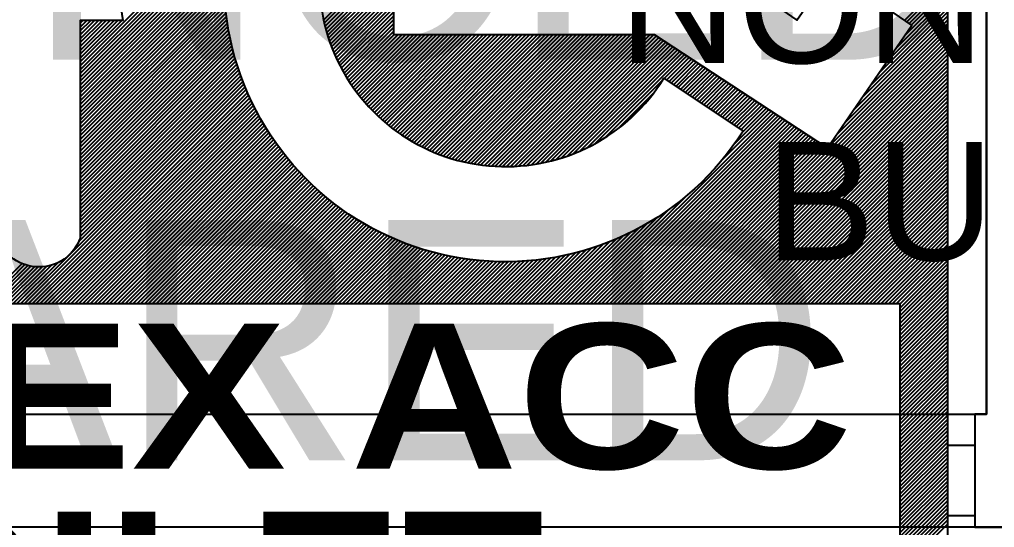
# Model space of a CAD drawing. Extents: x 14785 to 50894, y -3296 to 56414.
# Drawn here: x 31414 to 32652, y 7988 to 8633 of the extents above; entities that cross this region are included whole.
import ezdxf

# ---------------------------------------------------------------- set-up
doc = ezdxf.new("R2010")
doc.units = 0
doc.header["$MEASUREMENT"] = 0
doc.set_wipeout_variables(frame=1)
for name, color, linetype in [('A-Door', 252, 'CONTINUOUS'), ('A-Wall__Brick', 7, 'CONTINUOUS'), ('RM$', 7, 'CONTINUOUS'), ('RM$TXT', 4, 'CONTINUOUS')]:
    doc.layers.add(name, color=color, linetype=linetype)
doc.layers.add('A-Symbol-Toilet', color=7, linetype='CONTINUOUS', true_color=0x144fff)
doc.styles.add('Arial', font='arial.ttf')
doc.styles.add('MtXpl_Arial_Black', font='')
doc.styles.get('MtXpl_Arial_Black').set_extended_font_data('Arial Black')

# ---------------------------------------------------------------- blocks, each defined once
blk = doc.blocks.new('ABus_T-Unisex-Acc_RH')
blk.add_wipeout([(88.4, 2469), (3070.1, 2469), (3070.1, 88.4), (88.4, 88.4)]).dxf.layer = 'A-Symbol-Toilet'
at = {"layer": 'A-Symbol-Toilet', "linetype": 'Continuous'}
for p, q in [((1487.4, 1289.5), (1764.6, 1566.6)), ((1487.4, 1282.4), (1762.4, 1557.4)), ((1487.4, 1275.3), (1760.5, 1548.4)), ((1487.4, 1268.2), (1758.8, 1539.6)), ((1487.4, 1261.2), (1757.2, 1531)), ((1487.4, 1254.1), (1755.9, 1522.6)), ((1487.4, 1247), (1754.7, 1514.3)), ((1487.4, 1240), (1753.7, 1506.2)), ((1487.4, 1232.9), (1752.8, 1498.2)), ((1931.6, 1373), (2059.7, 1501.1)), ((1487.4, 1225.8), (1752.1, 1490.4)), ((1487.4, 1218.7), (1751.4, 1482.7)), ((1932.9, 1367.2), (2059.7, 1494.1)), ((1934.3, 1361.6), (2059.7, 1487)), ((1935.8, 1356), (2059.7, 1479.9)), ((1487.4, 1211.7), (1750.9, 1475.2)), ((1487.4, 1204.6), (1750.6, 1467.7)), ((1487.4, 1197.5), (1750.3, 1460.4)), ((1937.3, 1350.5), (2059.7, 1472.8)), ((1939, 1345), (2059.7, 1465.8)), ((1487.4, 1190.5), (1750.1, 1453.2)), ((1487.4, 1183.4), (1750.1, 1446)), ((1940.7, 1339.7), (2059.7, 1458.7)), ((1942.5, 1334.4), (2059.7, 1451.6)), ((1944.3, 1329.1), (2059.7, 1444.6)), ((2991.6, 1372.3), (3070.1, 1450.8)), ((2995.8, 1369.5), (3070.1, 1443.7)), ((1487.4, 1176.3), (1750.1, 1439)), ((1487.4, 1169.2), (1750.3, 1432.1)), ((1487.4, 1162.2), (1750.5, 1425.2)), ((1946.3, 1324), (2059.7, 1437.5)), ((1948.2, 1318.9), (2059.7, 1430.4)), ((3000, 1366.6), (3070.1, 1436.6)), ((3004.2, 1363.7), (3070.1, 1429.6)), ((1487.4, 1155.1), (1750.8, 1418.5)), ((1487.4, 1148), (1751.2, 1411.8)), ((1950.3, 1313.9), (2059.7, 1423.3)), ((1952.4, 1309), (2059.7, 1416.3)), ((1954.6, 1304.1), (2059.7, 1409.2)), ((2962.3, 1300.6), (3070.1, 1408.4)), ((2978.1, 1323.4), (3070.1, 1415.4)), ((2993.8, 1346.3), (3070.1, 1422.5)), ((1487.4, 1141), (1751.7, 1405.2)), ((1487.4, 1133.9), (1752.2, 1398.7)), ((1487.4, 1126.8), (1752.9, 1392.2)), ((1956.9, 1299.3), (2059.7, 1402.1)), ((1959.2, 1294.5), (2059.7, 1395.1)), ((1961.6, 1289.8), (2059.7, 1388)), ((2930.8, 1254.9), (3070.1, 1394.2)), ((2946.5, 1277.8), (3070.1, 1401.3)), ((1487.4, 1119.7), (1753.6, 1385.9)), ((1487.4, 1112.7), (1754.3, 1379.6)), ((1487.4, 1105.6), (1755.2, 1373.3)), ((1487.4, 1367.2), (1492.6, 1372.4)), ((1487.4, 1360.2), (1499.7, 1372.4)), ((1487.4, 1353.1), (1506.8, 1372.4)), ((1487.4, 1346), (1513.8, 1372.4)), ((1487.4, 1338.9), (1520.9, 1372.4)), ((1487.4, 1331.9), (1528, 1372.4)), ((1487.4, 1324.8), (1535.1, 1372.4)), ((1487.4, 1317.7), (1542.1, 1372.4)), ((1487.4, 1310.7), (1549.2, 1372.4)), ((1487.4, 1303.6), (1556.3, 1372.4)), ((1487.4, 1296.5), (1563.3, 1372.4)), ((1964, 1285.2), (2059.7, 1380.9)), ((1966.5, 1280.6), (2059.7, 1373.8)), ((2794.5, 1373.2), (2799.5, 1378.2)), ((2883.5, 1186.4), (3070.1, 1373)), ((2899.2, 1209.3), (3070.1, 1380.1)), ((2915, 1232.1), (3070.1, 1387.1)), ((1487.4, 1098.5), (1756.1, 1367.2)), ((1487.4, 1091.5), (1757.1, 1361.1)), ((1487.4, 1084.4), (1758.1, 1355.1)), ((1969, 1276.1), (2059.7, 1366.8)), ((1971.7, 1271.6), (2059.7, 1359.7)), ((1974.3, 1267.2), (2059.7, 1352.6)), ((2851.9, 1140.7), (3070.1, 1358.9)), ((2867.7, 1163.6), (3070.1, 1365.9)), ((1487.4, 1077.3), (1759.2, 1349.1)), ((1487.4, 1070.2), (1760.4, 1343.2)), ((1487.4, 1063.2), (1761.6, 1337.3)), ((1977, 1262.9), (2060.1, 1346)), ((1979.8, 1258.6), (2067.2, 1346)), ((1982.7, 1254.3), (2074.3, 1346)), ((1985.6, 1250.2), (2081.4, 1346)), ((1988.5, 1246), (2088.4, 1346)), ((1991.5, 1242), (2095.5, 1346)), ((1994.6, 1237.9), (2102.6, 1346)), ((1997.7, 1234), (2109.6, 1346)), ((2000.8, 1230.1), (2116.7, 1346)), ((2004, 1226.2), (2123.8, 1346)), ((2007.3, 1222.4), (2130.9, 1346)), ((2010.6, 1218.7), (2137.9, 1346)), ((2014, 1215), (2145, 1346)), ((2017.4, 1211.3), (2152.1, 1346)), ((2020.9, 1207.7), (2159.1, 1346)), ((2024.4, 1204.2), (2166.2, 1346)), ((2028, 1200.7), (2173.3, 1346)), ((2031.6, 1197.2), (2180.3, 1346)), ((2035.3, 1193.8), (2187.4, 1346)), ((2039, 1190.5), (2194.5, 1346)), ((2042.8, 1187.2), (2201.6, 1346)), ((2046.7, 1184), (2208.6, 1346)), ((2050.5, 1180.8), (2215.7, 1346)), ((2054.5, 1177.7), (2222.8, 1346)), ((2058.5, 1174.6), (2229.8, 1346)), ((2062.5, 1171.6), (2236.9, 1346)), ((2066.6, 1168.6), (2244, 1346)), ((2070.8, 1165.7), (2251.1, 1346)), ((2075, 1162.8), (2258.1, 1346)), ((2079.3, 1160), (2265.2, 1346)), ((2083.6, 1157.3), (2272.3, 1346)), ((2088, 1154.6), (2279.3, 1346)), ((2092.4, 1152), (2286.4, 1346)), ((2096.9, 1149.4), (2293.5, 1346)), ((2101.5, 1146.9), (2300.6, 1346)), ((2106.1, 1144.4), (2307.6, 1346)), ((2110.8, 1142), (2314.7, 1346)), ((2115.5, 1139.7), (2321.8, 1346)), ((2120.3, 1137.4), (2328.8, 1346)), ((2125.2, 1135.2), (2335.9, 1346)), ((2130.1, 1133.1), (2343, 1346)), ((2135.1, 1131), (2350.1, 1346)), ((2140.1, 1129), (2357.1, 1346)), ((2145.2, 1127), (2364.2, 1346)), ((2150.4, 1125.1), (2371.3, 1346)), ((2155.7, 1123.3), (2378.3, 1346)), ((2161, 1121.6), (2385.4, 1346)), ((2166.4, 1119.9), (2392.5, 1346)), ((2171.9, 1118.3), (2399.6, 1346)), ((2177.5, 1116.8), (2406.6, 1346)), ((2183.1, 1115.4), (2413.7, 1346)), ((2188.9, 1114), (2420.8, 1346)), ((2194.7, 1112.8), (2427.8, 1346)), ((2200.6, 1111.6), (2434.9, 1346)), ((2206.6, 1110.5), (2442, 1346)), ((2212.7, 1109.6), (2449, 1346)), ((2218.8, 1108.7), (2456.1, 1346)), ((2225.1, 1107.9), (2463.2, 1346)), ((2231.5, 1107.2), (2470.3, 1346)), ((2238.1, 1106.7), (2477.3, 1346)), ((2244.7, 1106.3), (2484.4, 1346)), ((2251.5, 1105.9), (2491.5, 1346)), ((2258.4, 1105.8), (2498.5, 1346)), ((2265.4, 1105.7), (2505.6, 1346)), ((2272.6, 1105.8), (2512.7, 1346)), ((2279.9, 1106.1), (2519.8, 1346)), ((2287.4, 1106.6), (2526.8, 1346)), ((2295.1, 1107.2), (2533.9, 1346)), ((2303, 1108), (2538.9, 1343.9)), ((2311.2, 1109.1), (2543.2, 1341.1)), ((2319.5, 1110.4), (2547.4, 1338.3)), ((2328.1, 1111.9), (2551.7, 1335.5)), ((2574.1, 855.8), (3070.1, 1351.8)), ((2581.2, 855.8), (3070.1, 1344.7)), ((2588.2, 855.8), (3070.1, 1337.6)), ((1487.4, 1056.1), (1762.9, 1331.6)), ((1487.4, 1049), (1764.2, 1325.8)), ((1487.4, 1042), (1765.6, 1320.2)), ((2337.1, 1113.8), (2556, 1332.7)), ((2346.3, 1116), (2560.3, 1329.9)), ((2356, 1118.5), (2564.5, 1327.1)), ((2366.1, 1121.6), (2568.8, 1324.3)), ((2376.7, 1125.1), (2573.1, 1321.5)), ((2388, 1129.3), (2577.4, 1318.7)), ((2595.3, 855.8), (3070.1, 1330.6)), ((2602.4, 855.8), (3070.1, 1323.5)), ((1487.4, 1034.9), (1767.1, 1314.5)), ((1487.4, 1027.8), (1768.6, 1309)), ((1487.4, 1020.7), (1770.1, 1303.4)), ((2400.1, 1134.4), (2581.6, 1315.9)), ((2413.3, 1140.5), (2585.9, 1313.1)), ((2428.1, 1148.2), (2590.2, 1310.3)), ((2553.6, 1266.7), (2594.5, 1307.5)), ((2557.9, 1263.9), (2598.7, 1304.7)), ((2562.1, 1261), (2603, 1301.9)), ((2566.3, 1258.2), (2607.3, 1299.1)), ((2609.4, 855.8), (3070.1, 1316.4)), ((2616.5, 855.8), (3070.1, 1309.4)), ((2623.6, 855.8), (3070.1, 1302.3)), ((1487.4, 1013.7), (1771.7, 1298)), ((1487.4, 1006.6), (1773.4, 1292.6)), ((1487.4, 999.5), (1775.1, 1287.2)), ((1487.4, 992.5), (1776.9, 1281.9)), ((2570.6, 1255.3), (2611.5, 1296.3)), ((2574.8, 1252.5), (2615.8, 1293.5)), ((2579, 1249.7), (2620.1, 1290.7)), ((2583.3, 1246.8), (2624.4, 1287.9)), ((2587.5, 1244), (2628.6, 1285.1)), ((2591.7, 1241.1), (2632.9, 1282.3)), ((2630.7, 855.8), (3070.1, 1295.2)), ((2637.7, 855.8), (3070.1, 1288.1)), ((2644.8, 855.8), (3070.1, 1281.1)), ((1484.5, 968.3), (1782.4, 1266.2)), ((1487.4, 985.4), (1778.7, 1276.6)), ((1487.4, 978.3), (1780.5, 1271.4)), ((2445.4, 1158.5), (2550.6, 1263.7)), ((2595.9, 1238.3), (2637.2, 1279.5)), ((2600.2, 1235.5), (2641.5, 1276.8)), ((2604.4, 1232.6), (2645.7, 1274)), ((2608.6, 1229.8), (2650, 1271.2)), ((2612.9, 1226.9), (2654.3, 1268.4)), ((2617.1, 1224.1), (2658.6, 1265.6)), ((2651.9, 855.8), (3070.1, 1274)), ((2658.9, 855.8), (3070.1, 1266.9)), ((1379.1, 855.8), (1784.4, 1261.1)), ((1386.1, 855.8), (1786.3, 1256)), ((1393.2, 855.8), (1788.4, 1251)), ((1400.3, 855.8), (1790.4, 1246)), ((2621.3, 1221.3), (2662.8, 1262.8)), ((2625.6, 1218.4), (2667.1, 1260)), ((2629.8, 1215.6), (2671.4, 1257.2)), ((2634, 1212.7), (2675.7, 1254.4)), ((2638.3, 1209.9), (2679.9, 1251.6)), ((2642.5, 1207.1), (2684.2, 1248.8)), ((2646.7, 1204.2), (2688.5, 1246)), ((2666, 855.8), (3070.1, 1259.9)), ((2673.1, 855.8), (3070.1, 1252.8)), ((2680.2, 855.8), (3070.1, 1245.7)), ((1407.4, 855.8), (1792.6, 1241)), ((1414.4, 855.8), (1794.7, 1236.1)), ((1421.5, 855.8), (1796.9, 1231.2)), ((2468.4, 1174.4), (2534.7, 1240.7)), ((2650.9, 1201.4), (2692.8, 1243.2)), ((2655.2, 1198.5), (2697, 1240.4)), ((2659.4, 1195.7), (2701.3, 1237.6)), ((2663.6, 1192.9), (2705.6, 1234.8)), ((2667.9, 1190), (2709.9, 1232)), ((2672.1, 1187.2), (2714.1, 1229.2)), ((2687.2, 855.8), (3070.1, 1238.7)), ((2694.3, 855.8), (3070.1, 1231.6)), ((1428.6, 855.8), (1799.2, 1226.4)), ((1435.6, 855.8), (1801.5, 1221.6)), ((1442.7, 855.8), (1803.8, 1216.9)), ((1449.8, 855.8), (1806.2, 1212.2)), ((2676.3, 1184.3), (2718.4, 1226.4)), ((2680.6, 1181.5), (2722.7, 1223.6)), ((2684.8, 1178.6), (2727, 1220.8)), ((2689, 1175.8), (2731.2, 1218)), ((2693.2, 1173), (2735.5, 1215.2)), ((2696.1, 1168.7), (2739.8, 1212.4)), ((2701.4, 855.8), (3070.1, 1224.5)), ((2708.4, 855.8), (3070.1, 1217.4)), ((2715.5, 855.8), (3070.1, 1210.4)), ((1456.9, 855.8), (1808.6, 1207.5)), ((1463.9, 855.8), (1811, 1202.9)), ((1471, 855.8), (1813.5, 1198.3)), ((1478.1, 855.8), (1816, 1193.8)), ((2404.4, 855.8), (2752.6, 1204)), ((2411.5, 855.8), (2756.9, 1201.2)), ((2418.5, 855.8), (2761.1, 1198.4)), ((2425.6, 855.8), (2765.4, 1195.6)), ((2432.7, 855.8), (2769.7, 1192.8)), ((2656.8, 1115.3), (2748.3, 1206.8)), ((2681.2, 1146.8), (2744.1, 1209.6)), ((2722.6, 855.8), (3070.1, 1203.3)), ((2729.7, 855.8), (3070.1, 1196.2)), ((1485.1, 855.8), (1818.6, 1189.3)), ((1492.2, 855.8), (1821.2, 1184.8)), ((1499.3, 855.8), (1823.8, 1180.4)), ((1506.4, 855.8), (1826.5, 1176)), ((2439.7, 855.8), (2774, 1190.1)), ((2446.8, 855.8), (2778.2, 1187.3)), ((2453.9, 855.8), (2782.5, 1184.5)), ((2461, 855.8), (2786.8, 1181.7)), ((2468, 855.8), (2791.1, 1178.9)), ((2475.1, 855.8), (2795.3, 1176.1)), ((2736.7, 855.8), (3070.1, 1189.2)), ((2743.8, 855.8), (3070.1, 1182.1)), ((2750.9, 855.8), (3070.1, 1175)), ((1513.4, 855.8), (1829.2, 1171.6)), ((1520.5, 855.8), (1832, 1167.3)), ((1527.6, 855.8), (1834.8, 1163)), ((1534.6, 855.8), (1837.6, 1158.8)), ((2482.2, 855.8), (2799.6, 1173.3)), ((2489.2, 855.8), (2803.9, 1170.5)), ((2496.3, 855.8), (2808.2, 1167.7)), ((2503.4, 855.8), (2812.4, 1164.9)), ((2510.4, 855.8), (2816.7, 1162.1)), ((2517.5, 855.8), (2821, 1159.3)), ((2757.9, 855.8), (3070.1, 1167.9)), ((2765, 855.8), (3070.1, 1160.9)), ((1541.7, 855.8), (1840.5, 1154.6)), ((1548.8, 855.8), (1843.4, 1150.4)), ((1555.9, 855.8), (1846.3, 1146.3)), ((1562.9, 855.8), (1849.3, 1142.2)), ((2524.6, 855.8), (2825.3, 1156.5)), ((2531.7, 855.8), (2829.5, 1153.7)), ((2538.7, 855.8), (2833.8, 1150.9)), ((2545.8, 855.8), (2838.1, 1148.1)), ((2552.9, 855.8), (2842.4, 1145.3)), ((2559.9, 855.8), (2846.6, 1142.5)), ((2567, 855.8), (2850.9, 1139.7)), ((2772.1, 855.8), (3070.1, 1153.8)), ((2779.1, 855.8), (3070.1, 1146.7)), ((2786.2, 855.8), (3070.1, 1139.7)), ((1570, 855.8), (1852.3, 1138.1)), ((1577.1, 855.8), (1855.3, 1134.1)), ((1584.1, 855.8), (1858.4, 1130.1)), ((1591.2, 855.8), (1861.5, 1126.1)), ((1598.3, 855.8), (1864.7, 1122.2)), ((2793.3, 855.8), (3070.1, 1132.6)), ((2800.4, 855.8), (3070.1, 1125.5)), ((1605.4, 855.8), (1867.8, 1118.3)), ((1612.4, 855.8), (1871.1, 1114.5)), ((1619.5, 855.8), (1874.3, 1110.6)), ((1626.6, 855.8), (1877.6, 1106.9)), ((2807.4, 855.8), (3070.1, 1118.4)), ((2814.5, 855.8), (3070.1, 1111.4)), ((2821.6, 855.8), (3070.1, 1104.3)), ((1633.6, 855.8), (1880.9, 1103.1)), ((1640.7, 855.8), (1884.3, 1099.4)), ((1647.8, 855.8), (1887.7, 1095.7)), ((1654.8, 855.8), (1891.1, 1092.1)), ((1661.9, 855.8), (1894.6, 1088.5)), ((2828.6, 855.8), (3070.1, 1097.2)), ((2835.7, 855.8), (3070.1, 1090.2)), ((1669, 855.8), (1898.1, 1084.9)), ((1676.1, 855.8), (1901.6, 1081.3)), ((1683.1, 855.8), (1905.1, 1077.8)), ((1690.2, 855.8), (1908.7, 1074.4)), ((1697.3, 855.8), (1912.4, 1070.9)), ((2842.8, 855.8), (3070.1, 1083.1)), ((2849.9, 855.8), (3070.1, 1076)), ((2856.9, 855.8), (3070.1, 1068.9)), ((1704.3, 855.8), (1916, 1067.5)), ((1711.4, 855.8), (1919.7, 1064.1)), ((1718.5, 855.8), (1923.5, 1060.8)), ((1725.6, 855.8), (1927.3, 1057.5)), ((1732.6, 855.8), (1931.1, 1054.2)), ((1739.7, 855.8), (1934.9, 1051)), ((2397.3, 855.8), (2593.8, 1052.3)), ((2864, 855.8), (3070.1, 1061.9)), ((2871.1, 855.8), (3070.1, 1054.8)), ((1746.8, 855.8), (1938.8, 1047.8)), ((1753.8, 855.8), (1942.7, 1044.7)), ((1760.9, 855.8), (1946.6, 1041.5)), ((1768, 855.8), (1950.6, 1038.4)), ((1775.1, 855.8), (1954.6, 1035.4)), ((1782.1, 855.8), (1958.7, 1032.4)), ((2878.1, 855.8), (3070.1, 1047.7)), ((2885.2, 855.8), (3070.1, 1040.7)), ((2892.3, 855.8), (3070.1, 1033.6)), ((1789.2, 855.8), (1962.8, 1029.4)), ((1796.3, 855.8), (1966.9, 1026.4)), ((1803.3, 855.8), (1971, 1023.5)), ((1810.4, 855.8), (1975.2, 1020.6)), ((1817.5, 855.8), (1979.5, 1017.8)), ((1824.6, 855.8), (1983.7, 1015)), ((2390.2, 855.8), (2562.3, 1027.9)), ((2899.4, 855.8), (3070.1, 1026.5)), ((2906.4, 855.8), (3070.1, 1019.4)), ((1831.6, 855.8), (1988, 1012.2)), ((1838.7, 855.8), (1992.4, 1009.5)), ((1845.8, 855.8), (1996.8, 1006.8)), ((1852.8, 855.8), (2001.2, 1004.2)), ((1859.9, 855.8), (2005.6, 1001.5)), ((1867, 855.8), (2010.1, 999)), ((1874.1, 855.8), (2014.6, 996.4)), ((2376.1, 855.8), (2522.2, 1001.9)), ((2383.2, 855.8), (2540.4, 1013)), ((2913.5, 855.8), (3070.1, 1012.4)), ((2920.6, 855.8), (3070.1, 1005.3)), ((2927.6, 855.8), (3070.1, 998.2)), ((1881.1, 855.8), (2019.2, 993.9)), ((1888.2, 855.8), (2023.8, 991.4)), ((1895.3, 855.8), (2028.5, 989)), ((1902.3, 855.8), (2033.2, 986.6)), ((1909.4, 855.8), (2037.9, 984.3)), ((1916.5, 855.8), (2042.7, 982)), ((1923.5, 855.8), (2047.5, 979.7)), ((2354.9, 855.8), (2478, 979)), ((2362, 855.8), (2491.6, 985.4)), ((2369, 855.8), (2506.2, 993)), ((2934.7, 855.8), (3070.1, 991.2)), ((2941.8, 855.8), (3070.1, 984.1)), ((1930.6, 855.8), (2052.3, 977.5)), ((1937.7, 855.8), (2057.2, 975.3)), ((1944.8, 855.8), (2062.1, 973.2)), ((1951.8, 855.8), (2067.1, 971.1)), ((1958.9, 855.8), (2072.1, 969.1)), ((1966, 855.8), (2077.2, 967.1)), ((1973, 855.8), (2082.3, 965.1)), ((1980.1, 855.8), (2087.5, 963.2)), ((1987.2, 855.8), (2092.7, 961.3)), ((2333.7, 855.8), (2441.8, 964)), ((2340.7, 855.8), (2453.3, 968.4)), ((2347.8, 855.8), (2465.3, 973.3)), ((2948.9, 855.8), (3070.1, 977)), ((2955.9, 855.8), (3070.1, 970)), ((2963, 855.8), (3070.1, 962.9)), ((1994.3, 855.8), (2097.9, 959.5)), ((2001.3, 855.8), (2103.2, 957.7)), ((2008.4, 855.8), (2108.6, 956)), ((2015.5, 855.8), (2114, 954.3)), ((2022.5, 855.8), (2119.4, 952.7)), ((2029.6, 855.8), (2124.9, 951.1)), ((2036.7, 855.8), (2130.5, 949.6)), ((2043.8, 855.8), (2136.1, 948.1)), ((2050.8, 855.8), (2141.7, 946.7)), ((2057.9, 855.8), (2147.4, 945.3)), ((2065, 855.8), (2153.2, 944)), ((2284.2, 855.8), (2372, 943.6)), ((2291.2, 855.8), (2381.1, 945.7)), ((2298.3, 855.8), (2390.5, 948)), ((2305.4, 855.8), (2400.1, 950.5)), ((2312.5, 855.8), (2410, 953.4)), ((2319.5, 855.8), (2420.2, 956.5)), ((2326.6, 855.8), (2430.8, 960)), ((2970.1, 855.8), (3070.1, 955.8)), ((2977.1, 855.8), (3070.1, 948.7)), ((1308.4, 855.8), (1381.4, 928.9)), ((1315.4, 855.8), (1386.5, 926.9)), ((1322.5, 855.8), (1392, 925.3)), ((1364.9, 855.8), (1435, 925.9)), ((1372, 855.8), (1446.4, 930.2)), ((2072, 855.8), (2159, 942.8)), ((2079.1, 855.8), (2164.9, 941.6)), ((2086.2, 855.8), (2170.8, 940.5)), ((2093.3, 855.8), (2176.9, 939.4)), ((2100.3, 855.8), (2182.9, 938.4)), ((2107.4, 855.8), (2189.1, 937.5)), ((2114.5, 855.8), (2195.3, 936.6)), ((2121.5, 855.8), (2201.5, 935.8)), ((2128.6, 855.8), (2207.9, 935.1)), ((2135.7, 855.8), (2214.3, 934.4)), ((2142.8, 855.8), (2220.8, 933.8)), ((2149.8, 855.8), (2227.3, 933.3)), ((2156.9, 855.8), (2234, 932.9)), ((2164, 855.8), (2240.7, 932.5)), ((2171, 855.8), (2247.5, 932.3)), ((2178.1, 855.8), (2254.4, 932.1)), ((2185.2, 855.8), (2261.4, 932)), ((2192.2, 855.8), (2268.5, 932.1)), ((2199.3, 855.8), (2275.7, 932.2)), ((2206.4, 855.8), (2283, 932.4)), ((2213.5, 855.8), (2290.4, 932.7)), ((2220.5, 855.8), (2297.9, 933.2)), ((2227.6, 855.8), (2305.5, 933.8)), ((2234.7, 855.8), (2313.3, 934.5)), ((2241.7, 855.8), (2321.2, 935.3)), ((2248.8, 855.8), (2329.3, 936.3)), ((2255.9, 855.8), (2337.5, 937.4)), ((2263, 855.8), (2345.8, 938.7)), ((2270, 855.8), (2354.3, 940.1)), ((2277.1, 855.8), (2363.1, 941.8)), ((2983.3, 854.9), (3070.1, 941.7)), ((2983.3, 847.8), (3070.1, 934.6)), ((2983.3, 840.7), (3070.1, 927.5)), ((1329.6, 855.8), (1397.7, 924)), ((1336.7, 855.8), (1403.9, 923.1)), ((1343.7, 855.8), (1410.5, 922.6)), ((1350.8, 855.8), (1417.8, 922.8)), ((1357.9, 855.8), (1425.8, 923.7)), ((2983.3, 833.7), (3070.1, 920.5)), ((2983.3, 826.6), (3070.1, 913.4)), ((2983.3, 819.5), (3070.1, 906.3)), ((2983.3, 812.5), (3070.1, 899.2)), ((2983.3, 805.4), (3070.1, 892.2)), ((2983.3, 798.3), (3070.1, 885.1)), ((2983.3, 791.2), (3070.1, 878)), ((2983.3, 784.2), (3070.1, 871)), ((2983.3, 777.1), (3070.1, 863.9)), ((2983.3, 770), (3070.1, 856.8)), ((2983.3, 763), (3070.1, 849.7)), ((2983.3, 755.9), (3070.1, 842.7)), ((2983.3, 748.8), (3070.1, 835.6)), ((2983.3, 741.7), (3070.1, 828.5)), ((2983.3, 734.7), (3070.1, 821.5)), ((2983.3, 727.6), (3070.1, 814.4)), ((2983.3, 720.5), (3070.1, 807.3)), ((2983.3, 713.5), (3070.1, 800.2)), ((2983.3, 706.4), (3070.1, 793.2)), ((2983.3, 699.3), (3070.1, 786.1)), ((2983.3, 692.2), (3070.1, 779)), ((2983.3, 685.2), (3070.1, 772)), ((2983.3, 678.1), (3070.1, 764.9)), ((2983.3, 671), (3070.1, 757.8)), ((2983.3, 664), (3070.1, 750.7)), ((2983.3, 656.9), (3070.1, 743.7)), ((2983.3, 649.8), (3070.1, 736.6)), ((2983.3, 642.7), (3070.1, 729.5)), ((2983.3, 635.7), (3070.1, 722.5)), ((2983.3, 628.6), (3070.1, 715.4)), ((2983.3, 621.5), (3070.1, 708.3)), ((2983.3, 614.5), (3070.1, 701.3)), ((2983.3, 607.4), (3070.1, 694.2)), ((2983.3, 600.3), (3070.1, 687.1)), ((2983.3, 593.2), (3070.1, 680)), ((2983.3, 586.2), (3070.1, 673)), ((2983.3, 579.1), (3070.1, 665.9)), ((2983.3, 572), (3070.1, 658.8)), ((2983.3, 565), (3070.1, 651.8)), ((2983.3, 557.9), (3070.1, 644.7)), ((2983.3, 550.8), (3070.1, 637.6)), ((2983.3, 543.8), (3070.1, 630.5)), ((2983.3, 536.7), (3070.1, 623.5)), ((2983.3, 529.6), (3070.1, 616.4)), ((2983.3, 522.5), (3070.1, 609.3)), ((2983.3, 515.5), (3070.1, 602.3)), ((2983.3, 508.4), (3070.1, 595.2)), ((2983.3, 501.3), (3070.1, 588.1)), ((2983.3, 494.3), (3070.1, 581)), ((2983.3, 487.2), (3070.1, 574)), ((2983.3, 480.1), (3070.1, 566.9)), ((2983.3, 473), (3070.1, 559.8)), ((2983.3, 466), (3070.1, 552.8)), ((2983.3, 458.9), (3070.1, 545.7)), ((2983.3, 451.8), (3070.1, 538.6)), ((2983.3, 444.8), (3070.1, 531.5)), ((2983.3, 437.7), (3070.1, 524.5)), ((2983.3, 430.6), (3070.1, 517.4)), ((2983.3, 423.5), (3070.1, 510.3)), ((2983.3, 416.5), (3070.1, 503.3)), ((2983.3, 409.4), (3070.1, 496.2)), ((2983.3, 402.3), (3070.1, 489.1)), ((2983.3, 395.3), (3070.1, 482)), ((2983.3, 388.2), (3070.1, 475)), ((2983.3, 381.1), (3070.1, 467.9)), ((2983.3, 374), (3070.1, 460.8)), ((2983.3, 367), (3070.1, 453.8))]:
    blk.add_line(p, q, dxfattribs=at)
at = {"layer": 'A-Symbol-Toilet'}
for points in [[(88.4, 2469), (3070.1, 2469), (3070.1, 88.4), (88.4, 88.4)], [(175.2, 855.8), (2983.3, 855.8), (2983.3, 175.2), (175.2, 175.2)]]:
    blk.add_lwpolyline(points, close=True, dxfattribs=at)
for points in [[(2233.4, 1947.8), (2233.4, 1805.6), (2571.6, 1805.6), (2571.6, 1687.7), (2233.4, 1687.7), (2233.4, 1519.7), (2582.4, 1519.7), (2795.5, 1372.5), (2858.8, 1464.1), (3005.3, 1362.9), (2851.1, 1139.6), (2535.7, 1346), (2059.7, 1346), (2059.7, 1947.8, -3.598833)], [(1844.8, 1742.6), (1989.1, 1645.8, 1.039711), (2552.8, 1267.2), (2697.1, 1170.4, -1.026097)]]:
    blk.add_lwpolyline(points, format="xyb", close=True, dxfattribs=at)
blk.add_lwpolyline([(1350.4, 2091.8), (1442.3, 2091.8, -0.411921), (1611.4, 1924), (1660.5, 1571.3, -0.997621), (1548, 1568.2), (1498.9, 1864.9, 1.004432), (1487.5, 1866.9), (1565.3, 1372.4), (1487.4, 1372.4), (1487.4, 975.4, -0.703118), (1337.3, 975.4)], format="xyb", dxfattribs=at)
at = {"layer": 'A-Symbol-Toilet', "color": 7, "style": 'MtXpl_Arial_Black'}
for s, p in [('UNISEX ACC', (289.5, 554.7)), ('TOILET', (831, 212))]:
    blk.add_text(s, height=264.38, dxfattribs=at).set_placement(p)

msp = doc.modelspace()

# ---------------------------------------------------------------- linework, layer by layer
at = {"layer": 'A-Door'}
for p, q in [((32587.1, 8048.9), (32587.1, 8968.9)), ((31627.1, 8092.9), (31667.1, 8092.9)), ((31667.1, 8092.9), (31667.1, 8002.9)), ((32587.1, 8092.9), (32627.1, 8092.9)), ((32587.1, 8002.9), (32587.1, 8092.9)), ((31667.1, 8002.9), (31627.1, 8002.9)), ((32627.1, 8002.9), (32587.1, 8002.9)), ((32627.1, 7988.9), (31627.1, 7988.9))]:
    msp.add_line(p, q, dxfattribs=at)
at = {"layer": 'A-Door', "color": 252}
msp.add_arc((32587.1, 8048.9), 920, 90, 180, dxfattribs=at)
at = {"layer": 'A-Wall__Brick'}
for p, q in [((32642.1, 10853.9), (32642.1, 8131.9)), ((31627.1, 8131.9), (31130.4, 8131.9)), ((31627.1, 7988.9), (31627.1, 8131.9)), ((32642.1, 8131.9), (32627.1, 8131.9)), ((32627.1, 8131.9), (32627.1, 7988.9)), ((30324.1, 7988.9), (31627.1, 7988.9)), ((32627.1, 7988.9), (34167.1, 7988.9))]:
    msp.add_line(p, q, dxfattribs=at)

# ---------------------------------------------------------------- next in the draw order: block references
at = {"layer": 'A-Symbol-Toilet', "xscale": 0.6955872058058674, "yscale": 0.6955872058058674, "zscale": 0.6955872058058674}
msp.add_blockref('ABus_T-Unisex-Acc_RH', (30456.8, 7677), dxfattribs=at)

# ---------------------------------------------------------------- next in the draw order: linework, layer by layer
at = {"layer": 'RM$', "flags": 128}
msp.add_lwpolyline([(27438.1, 8137.9), (27438.1, 6441.9), (35517.1, 6441.9), (35517.1, 11823.9), (34167.1, 11823.9), (34167.1, 7988.9), (30314.1, 7988.9), (30314.1, 8603.9), (27497.1, 8603.9), (27497.1, 8137.9)], close=True, dxfattribs=at)
at = {"layer": 'RM$'}
msp.add_lwpolyline([(30462.1, 8131.9), (32642.1, 8131.9), (32642.1, 10853.9), (30462.1, 10853.9)], close=True, dxfattribs=at)

# ---------------------------------------------------------------- next in the draw order: texts
at = {"layer": 'RM$TXT', "attachment_point": 8, "style": 'Arial'}
for s, insert, char_height in [('407^M^JRENT^M^JRNT/UTIL^M^J5.93^M^JLICENCED^M^JSHARED^M^J', (31552.1, 8069.2), 304.8), ('456^M^JUTIL/BUILD^M^JUT/CLEANER^M^J3.78^M^JNON ASSIGNABLE AREA^M^JBUILDING SERVICES^M^J', (33414.6, 8325.2), 150)]:
    msp.add_mtext(s, dxfattribs=dict(at, insert=insert, char_height=char_height))

doc.saveas('drawing.dxf')
